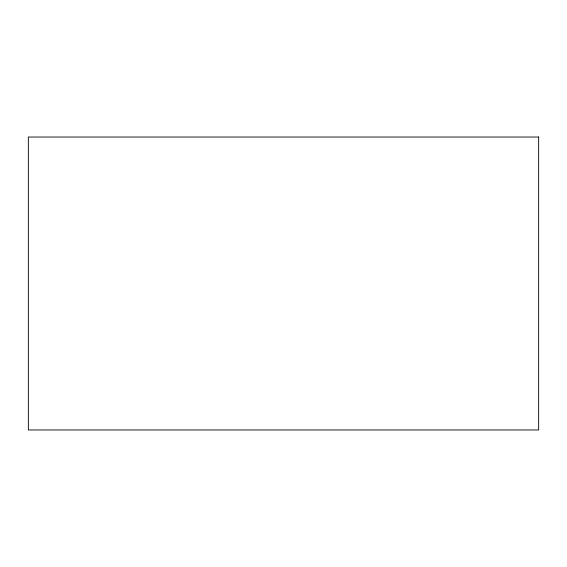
<?xml version="1.0" encoding="UTF-8"?>
<svg xmlns="http://www.w3.org/2000/svg" width="567" height="567" viewBox="0 0 567 567"><rect width="100%" height="100%" fill="white"/><g stroke="black" fill="none" stroke-linecap="round" stroke-linejoin="round"><path stroke-width="0.85" d="M538.65 137.03L28.35 137.03L28.35 429.97L538.65 429.97L538.65 137.03"/></g></svg>
